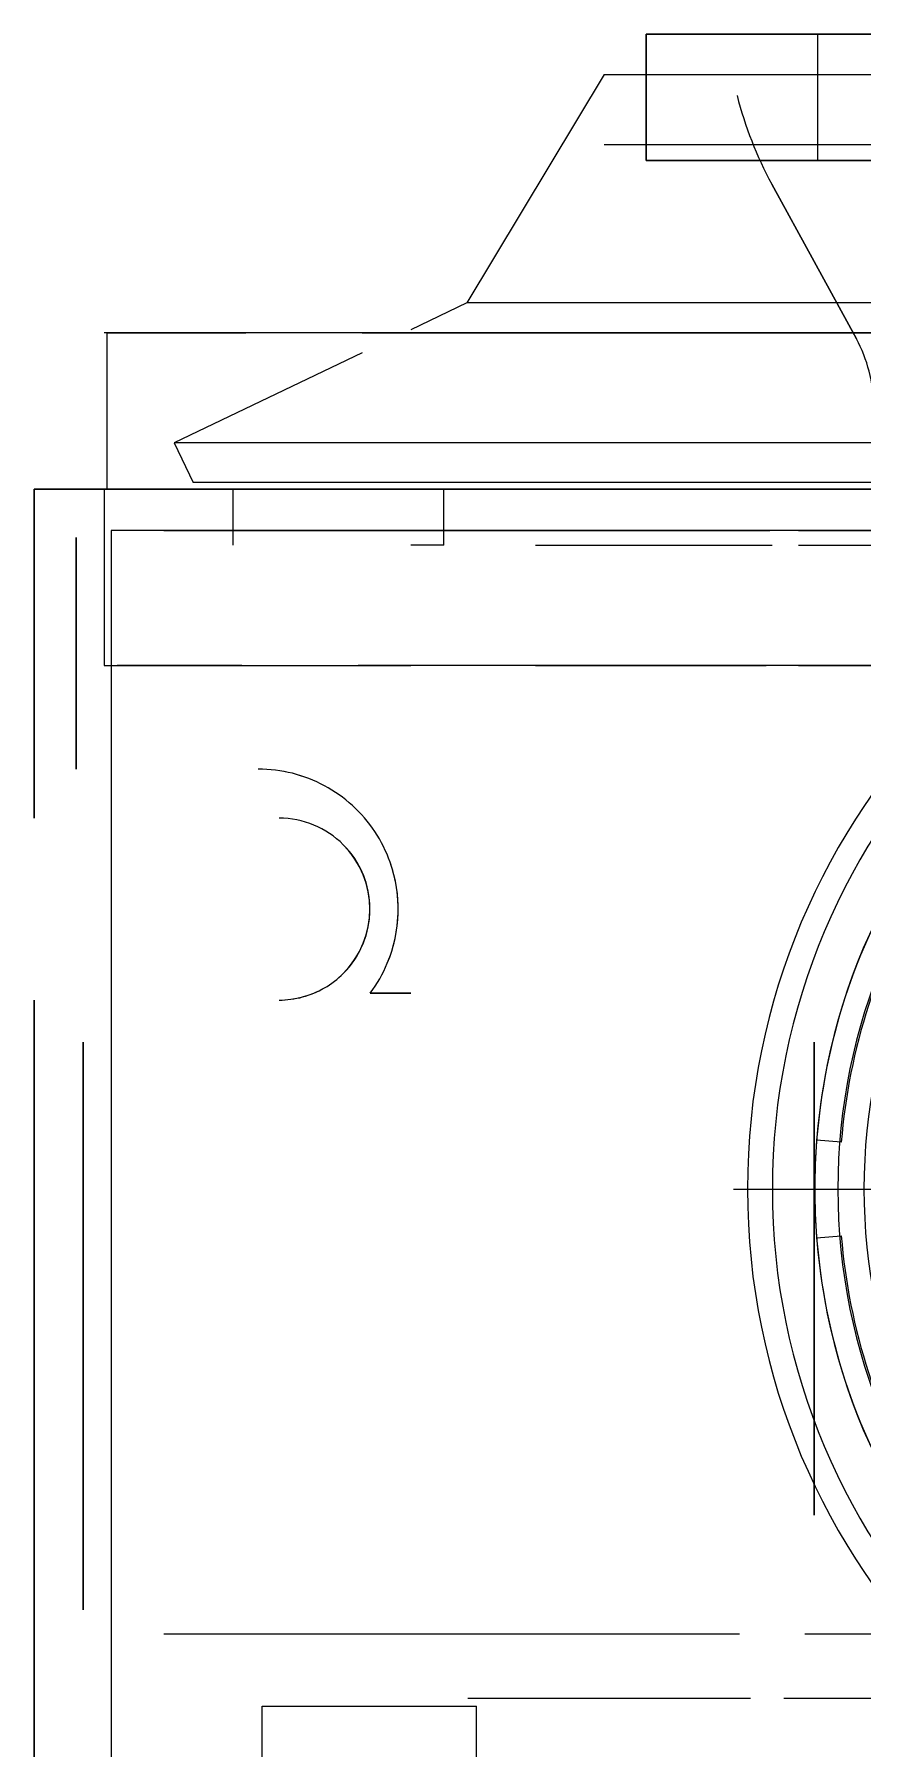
# Model space of a CAD drawing. Header units: metres. Extents: x 147 to 427, y -16 to 162.
# Drawn here: x 317.8347 to 317.8939, y 96.202 to 96.3245 of the extents above; entities that cross this region are included whole.
import ezdxf

# ---------------------------------------------------------------- set-up
doc = ezdxf.new("R2010")
doc.units = ezdxf.units.M
for name, color, linetype, lineweight in [('P-PIPE', 7, 'Continuous', 5), ('P-PIPE-CNTR', 7, 'Continuous', 5), ('P-SANR-FIXT', 7, 'Continuous', 5)]:
    doc.layers.add(name, color=color, linetype=linetype, lineweight=lineweight)

# ---------------------------------------------------------------- blocks, each defined once
blk = doc.blocks.new('Bomba Jacuzzi1 - 15B-T 1_1_2CV TRIF_220_380V _1 1_2CV_-V198-TÉRREO 1_20 - Dependente 1')
at = {"layer": 'P-SANR-FIXT', "color": 254, "lineweight": 15, "true_color": 0xd3d3d3}
for p, q in [((0.1535, 0.1000000000000005), (0.09902800000000002, 0.1000000000000005)), ((0.09902800000000002, 0.1000000000000006), (0.1535, 0.1000000000000006)), ((0.09902800000000002, 0.1000000000000006), (0.1535, 0.1000000000000006)), ((0.19, 0.1000000000000006), (0.186, 0.1000000000000006)), ((0.19, 0.09700000000000056), (0.19, 0.1000000000000005)), ((0.19, 0.1000000000000006), (0.19, 0.09700000000000057)), ((0.19, 0.1000000000000006), (0.19, 0.07683985805347095)), ((0.19, 0.076839858053471), (0.19, 0.1000000000000006)), ((0.1099224000000892, 0.09650000000000053), (0.1505, 0.09650000000000053)), ((0.1505, 0.09650000000000054), (0.1099224000000892, 0.09650000000000054)), ((0.1774, 0.09407160286886143), (0.1774, 0.08498315557454744)), ((0.187056, 0.09073600000000039), (0.187056, 0.08764424577416534)), ((0.187056, 0.09073600000000039), (0.187056, 0.08764424577416494)), ((0.108184, 0.04958119805090864), (0.108184, 0.08764424577416534)), ((0.108184, 0.04958119805090833), (0.108184, 0.08764424577416524)), ((0.09905600000000002, 0.08369963825268044), (0.103056, 0.08369963825268044)), ((0.103056, 0.08369963825268044), (0.103056, 0.07308798808699972)), ((0.193312, 0.006407059882181407), (0.193312, 0.07794228634059976)), ((0.193312, 0.006407059882181957), (0.193312, 0.0779422863406)), ((0.19, 0.01354140730138914), (0.19, 0.07654695548751735)), ((0.19048871739608, 0.006406893536596771), (0.19048871739608, 0.07677364354495243)), ((0.19048871739608, 0.006406893536597314), (0.19048871739608, 0.07677364354495268)), ((0.20117, 0.006283051487931605), (0.20117, 0.07620199585161963)), ((0.187056, 0.02445839976218843), (0.187056, 0.07370833872355578)), ((0.186, 0.07071458168750143), (0.19, 0.07071458168750143)), ((0.1036, 0.04879036790187243), (0.1036, 0.06900000000000042)), ((0.2007431644073421, 0.04122521755382368), (0.2118003561001532, 0.04726891260466791)), ((0.1036, 0.02640515683319187), (0.1036, 0.04641008656544705)), ((0.108184, 0.02450403248065135), (0.108184, 0.04491403440335529)), ((0.108184, 0.02450403248065103), (0.108184, 0.044914034403355))]:
    blk.add_line(p, q, dxfattribs=at)
at = {"layer": 'P-SANR-FIXT', "color": 9, "lineweight": 15, "true_color": 0xc0c0c0}
for p, q in [((0.1535, 0.1000000000000005), (0.09902800000000002, 0.1000000000000005)), ((0.19, 0.1000000000000005), (0.1665, 0.1000000000000005)), ((0.1665, 0.1000000000000006), (0.19, 0.1000000000000006)), ((0.19, 0.1000000000000005), (0.1665, 0.1000000000000005)), ((0.1665, 0.1000000000000006), (0.19, 0.1000000000000006)), ((0.19, 0.0768398580534709), (0.19, 0.1000000000000005)), ((0.19, 0.1000000000000006), (0.19, 0.08577184031214714)), ((0.17, 0.09700000000000056), (0.18655092558022, 0.09700000000000056)), ((0.18655092558022, 0.09700000000000057), (0.17, 0.09700000000000057)), ((0.1870560000001197, 0.09449999999974462), (0.09905600000013966, 0.09449999999974462)), ((0.1900000000001301, 0.09499999999982248), (0.1774000000001503, 0.09499999999982248)), ((0.1774, 0.09500000000000028), (0.1774, 0.09407259980482967)), ((0.1774, 0.09499999993272737), (0.1774, 0.09407160286886139)), ((0.187056, 0.09127999058431739), (0.187056, 0.09450000000000038)), ((0.187056, 0.07370833872355578), (0.187056, 0.09450000000000038)), ((0.19, 0.09500000000000033), (0.19, 0.09479200000000035)), ((0.19, 0.0940716028688613), (0.19, 0.09499999993272738)), ((0.19, 0.09407259980482975), (0.19, 0.09500000000000028)), ((0.19, 0.0848642184391461), (0.19, 0.09479200000000039)), ((0.19, 0.09479200000000042), (0.19, 0.08468412745096936)), ((0.19, 0.09479200000000033), (0.20117, 0.09479200000000033)), ((0.19, 0.09479200000000039), (0.20117, 0.09479200000000039)), ((0.20117, 0.09479200000000032), (0.20117, 0.09500000000000033)), ((0.20117, 0.08468412745096936), (0.20117, 0.09479200000000042)), ((0.20117, 0.09479200000000039), (0.20117, 0.0848642184391461)), ((0.1774, 0.085162875165203), (0.1774, 0.09407259980482967)), ((0.19, 0.09407259980482967), (0.19, 0.085162875165203)), ((0.19, 0.08498315557454744), (0.19, 0.09407160286886143)), ((0.1933120000000725, 0.08999999999987558), (0.1904887173962814, 0.0886505675345623)), ((0.1997420948822672, 0.07654695548737254), (0.1933120000000725, 0.08999999999987558)), ((0.193312, 0.07794228634059976), (0.193312, 0.09000000000000039)), ((0.19048871739608, 0.07677364354495243), (0.19048871739608, 0.08865056753469339)), ((0.186, 0.08577184031214714), (0.19, 0.08577184031214714)), ((0.1774, 0.08516287516520299), (0.1774, 0.0768398580535091)), ((0.19, 0.07683985805350917), (0.19, 0.08516287516520299)), ((0.19, 0.0764959149721646), (0.19, 0.08498315557454747)), ((0.19, 0.08486421843914604), (0.19, 0.07654695548751728)), ((0.19, 0.08468412745096933), (0.19, 0.0762019958516197)), ((0.20117, 0.07654695548751735), (0.20117, 0.08486421843914606)), ((0.20117, 0.07620199585161963), (0.20117, 0.08468412745096932)), ((0.1774, 0.013541407301387), (0.1774, 0.0768398580535091)), ((0.19, 0.0768398580535091), (0.19, 0.013541407301387)), ((0.20117, 0.07654695548751735), (0.20117, 0.006283051487932062)), ((0.2033120000001049, 0.06907799999983581), (0.2013953629257327, 0.07308798808687315)), ((0.2196250000001688, 0.05924999999980027), (0.2033120000001049, 0.06907799999983581)), ((0.203312, 2.379059794325298e-16), (0.203312, 0.06907800000000035)), ((0.203312, 2.484619597875562e-16), (0.203312, 0.06182169567078039)), ((0.214625, 0.05925000000000034), (0.214625, -0.05924999999999967)), ((0.214625, 0.05925000000000034), (0.214625, -0.05924999999999967)), ((0.219625, 0.05925000000000034), (0.219625, 7.527312106958563e-17)), ((0.213487, 0.05625000000000033), (0.213487, 0.00387298334620773)), ((0.2225, 0.05625000000000033), (0.213487, 0.05625000000000033)), ((0.213487, 0.00387298334620773), (0.213487, 0.05624111040866833)), ((0.213487, 0.05624111040866833), (0.2225, 0.05624111040866833)), ((0.2225, 0.00387298334620773), (0.2225, 0.05625000000000033)), ((0.2225, 0.05624111040866833), (0.2225, 0.00387298334620773)), ((0.2118003561001532, 0.0472689126046679), (0.2007431644073421, 0.04122521755382366)), ((0.2225000000001313, 0.04399999999978209), (0.2134870000001091, 0.04399999999978209)), ((0.213487, 0.04400000000000034), (0.213487, -0.04399999999999966)), ((0.213487, 0.04400000000000034), (0.213487, -0.04399999999999966)), ((0.2225, -0.04399999999999966), (0.2225, 0.04400000000000034)), ((0.2225, -0.04399999999999966), (0.2225, 0.04400000000000034)), ((0.213487, -0.04149999999999967), (0.213487, 0.04150000000000035)), ((0.213487, -0.04149999999999967), (0.213487, 0.04150000000000035)), ((0.2225, 0.04150000000000035), (0.2225, -0.04149999999999967)), ((0.2225, 0.04150000000000035), (0.2225, -0.04149999999999967))]:
    blk.add_line(p, q, dxfattribs=at)
at = {"layer": 'P-SANR-FIXT', "color": 254, "lineweight": 15, "true_color": 0xe0e0e0}
for p, q in [((0.103056, 0.1000000000000005), (0.09905600000000002, 0.1000000000000005)), ((0.108184, 0.08764424577416534), (0.108184, 0.09073600000000039)), ((0.108184, 0.08764424577416524), (0.108184, 0.09073600000000039)), ((0.187056, 0.07370833872355599), (0.187056, 0.09127999058431739)), ((0.187056, 0.08764424577416534), (0.187056, 0.0474124431774345)), ((0.187056, 0.08764424577416494), (0.187056, 0.0474124431774332)), ((0.1774, 0.08498315557454748), (0.1774, 0.08430079112551744)), ((0.1774, 0.0789658826021504), (0.1774, 0.07649591497216467)), ((0.19, 0.01354140730138716), (0.19, 0.0764959149721646)), ((0.19, 0.07620199585161963), (0.19, 0.01354140730138907)), ((0.186, 0.07071458168750144), (0.186, 0.07308798808699382)), ((0.19, 0.0135414073013794), (0.19, 0.0730879880869929)), ((0.19, 0.07308798808699382), (0.19, 0.07071458168750144)), ((0.19, 0.07071458168750144), (0.19, 0.01979397966391515)), ((0.187056, 0.0453680000000007), (0.187056, 0.02450403248065162)), ((0.187056, 0.04536799999999939), (0.187056, 0.02450403248065016))]:
    blk.add_line(p, q, dxfattribs=at)
at = {"layer": 'P-SANR-FIXT', "color": 254, "lineweight": 15, "true_color": 0xe9e9e9}
for p, q in [((0.1774, 0.08430079112551744), (0.1774, 0.08300576373112424)), ((0.1774, 0.08300576373112424), (0.1774, 0.0789658826021504)), ((0.154, 0.07308798808696841), (0.154, 0.07598100000000056)), ((0.154, 0.07598100000000058), (0.154, 0.07308798808696843)), ((0.1774, 0.0764959149721646), (0.1774, 0.0730879880870171)), ((0.187056, 0.06682159082212924), (0.187056, 0.07370833872355599)), ((0.103056, 0.07308798808699972), (0.103056, 0.06838664109389146)), ((0.19, 0.07308798808699295), (0.19, 0.01354140730137944)), ((0.19, 0.02920840784928589), (0.19, 0.07308798808699299)), ((0.09905600000000002, 0.06838664109389185), (0.103056, 0.06838664109389185)), ((0.1774, 0.06416004089772076), (0.1774, 0.04766863833695496)), ((0.187056, 0.04725000000000051), (0.187056, 0.06440075186229645)), ((0.1774, 0.04536800000005083), (0.1774, 0.02695925989736053)), ((0.187056, 0.02445839976218872), (0.187056, 0.04546990180777593)), ((0.1505, 0.04425000000000057), (0.1166945764055389, 0.04425000000000057)), ((0.19, 0.03300000000000055), (0.19, 0.04425000000000057)), ((0.19, 0.04425000000000058), (0.19, 0.03300000000000057))]:
    blk.add_line(p, q, dxfattribs=at)
at = {"layer": 'P-SANR-FIXT', "color": 7, "lineweight": 15, "true_color": 0xefefef}
for p, q in [((0.186, 0.0641600408976991), (0.186, 0.04725000000002982)), ((0.186, 0.04536800000003435), (0.186, 0.02898998229859393)), ((0.1166945764055389, 0.04425000000000058), (0.1505, 0.04425000000000058))]:
    blk.add_line(p, q, dxfattribs=at)
for centre, radius, start, end in [((0.1600000000000001, 0.08398100000000057), 0.01, 331.8066894120342, 6.997220299219738e-14), ((0.1600000000000001, 0.08398100000000054), 0.01000000000000002, 345.9033447060166, 359.9999999999994), ((0.16, 0.08250000000000057), 0.006499999999999957, 314.9999999999999, 5.470554052117249e-13), ((0.16, 0.08250000000000059), 0.006499999999999996, 314.9999999999997, 0), ((0.16, 0.08250000000000055), 0.006499999999999996, 314.9999999999997, 0), ((0.1600000000000001, 0.08398100000000054), 0.01000000000000003, 331.8066894120339, 345.9033447060166), ((0.16, 0.08250000000000057), 0.006499999999999996, 210.0000000000002, 225.0000000000001), ((0.16, 0.08250000000000059), 0.006499999999999962, 209.9999999999996, 224.9999999999996), ((0.16, 0.08250000000000055), 0.006499999999999962, 209.9999999999996, 224.9999999999996)]:
    blk.add_arc(centre, radius, start, end, dxfattribs=at)
at = {"layer": 'P-SANR-FIXT', "color": 254, "lineweight": 15, "true_color": 0xe9e9e9}
for centre, radius, start, end in [((0.16, 0.08250000000000057), 0.006499999999999967, 180.0000000000001, 210.0000000000001), ((0.16, 0.08250000000000059), 0.006499999999999978, 180, 209.9999999999997), ((0.16, 0.08250000000000053), 0.006499999999999971, 180, 194.9999999999999), ((0.16, 0.08250000000000055), 0.006499999999999978, 180, 209.9999999999997), ((0.16, 0.08250000000000053), 0.006499999999999964, 315, 6.106664988409952e-13), ((0.16, 0.08250000000000053), 0.006499999999999996, 210.0000000000001, 225), ((0.1600000000000001, 0.08398100000000057), 0.01000000000000001, 303.6133788240688, 331.8066894120342), ((0.1600000000000001, 0.08398100000000054), 0.01000000000000002, 317.7100341180511, 331.8066894120339), ((0.1600000000000001, 0.08398100000000054), 0.01000000000000001, 303.6133788240684, 317.7100341180511), ((0.1600000000000001, 0.08398100000000054), 0.01000000000000002, 233.1301023541548, 247.2267576481375), ((0.1600000000000001, 0.08398100000000057), 0.01000000000000005, 233.1301023541554, 247.226757648138)]:
    blk.add_arc(centre, radius, start, end, dxfattribs=at)
at = {"layer": 'P-SANR-FIXT', "color": 254, "lineweight": 15, "true_color": 0xe0e0e0}
for centre, radius, start, end in [((0.16, 0.08250000000000053), 0.006499999999999967, 194.9999999999999, 210), ((0.16, 0.08250000000000057), 0.006499999999999983, 225, 240.0000000000003), ((0.16, 0.08250000000000059), 0.006499999999999957, 224.9999999999996, 314.9999999999998), ((0.16, 0.08250000000000053), 0.006499999999999977, 225, 314.9999999999999), ((0.16, 0.08250000000000055), 0.006499999999999957, 224.9999999999996, 314.9999999999998), ((0.16, 0.08250000000000057), 0.006499999999999977, 240.0000000000003, 314.9999999999999), ((0.1600000000000001, 0.08398100000000054), 0.01, 247.2267576481375, 261.3234129421201), ((0.1600000000000001, 0.08398100000000057), 0.01000000000000004, 247.2267576481379, 289.5167235300861), ((0.1600000000000001, 0.08398100000000054), 0.01000000000000003, 289.5167235300855, 303.6133788240684), ((0.1600000000000001, 0.08398100000000057), 0.01000000000000002, 289.5167235300862, 303.6133788240688), ((0.1600000000000001, 0.08398100000000054), 0.01000000000000001, 261.3234129421201, 289.5167235300855), ((0.1959469999999957, 0.05000000000001274), 0.01000000000001223, 270.0000000000235, 298.6603541523691)]:
    blk.add_arc(centre, radius, start, end, dxfattribs=at)
at = {"layer": 'P-SANR-FIXT', "color": 9, "lineweight": 15, "true_color": 0xc0c0c0}
blk.add_arc((0.2247500000000707, 0.02357699999980719), 0.02700000000020424, 104.2175021997484, 118.6603541523695, dxfattribs=at)
at = {"layer": 'P-SANR-FIXT', "color": 254, "lineweight": 15, "true_color": 0xd3d3d3}
for centre, radius, start, end in [((0.2247500000000707, 0.0235769999998072), 0.02700000000020421, 104.2175021997488, 118.6603541523699), ((0.1959469999999957, 0.05000000000001273), 0.01000000000001223, 270.0000000000238, 298.6603541523697)]:
    blk.add_arc(centre, radius, start, end, dxfattribs=at)
blk = doc.blocks.new('AF_Soldavel_Uniao - Standard-V206-TÉRREO 1_20 - Dependente 1')
at = {"layer": 'P-PIPE', "color": 4, "lineweight": 15, "true_color": 0x00ffff}
for p, q in [((149.5328222662919, 96.2832204922911), (149.5324099444893, 96.28493974059516)), ((149.5328222662919, 96.2832204922911), (149.5324099444893, 96.28493974059516)), ((149.5530260346183, 96.28493974059516), (149.5526137128157, 96.2832204922911)), ((149.5530260346183, 96.28493974059516), (149.5526137128157, 96.2832204922911)), ((149.5257936532354, 96.28278997725076), (149.5264706266881, 96.28115671948046)), ((149.5257936532354, 96.28278997725076), (149.5264706266881, 96.28115671948046)), ((149.5589653524194, 96.28115671948046), (149.5596423258721, 96.28278997725076)), ((149.5589653524194, 96.28115671948046), (149.5596423258721, 96.28278997725076)), ((149.5104590101071, 96.26952359909222), (149.5091148859635, 96.27067214351304)), ((149.5104590101071, 96.26952359909222), (149.5091148859635, 96.27067214351304)), ((149.5763210931441, 96.27067214351304), (149.5749769690005, 96.26952359909222)), ((149.5763210931441, 96.27067214351304), (149.5749769690005, 96.26952359909222)), ((149.5050257930891, 96.2650439900096), (149.5065334809477, 96.26412057172894)), ((149.5050257930891, 96.2650439900096), (149.5065334809477, 96.26412057172894)), ((149.5004175876286, 96.24529778754557), (149.4986550708817, 96.24543692315194)), ((149.5004175876286, 96.24529778754557), (149.4986550708817, 96.24543692315194)), ((149.4986550708817, 96.23848014283388), (149.5004175876286, 96.23861927844025)), ((149.4986550708817, 96.23848014283388), (149.5004175876286, 96.23861927844025)), ((149.5065334809477, 96.21979649425688), (149.5050257930891, 96.2188730759762)), ((149.5065334809477, 96.21979649425688), (149.5050257930891, 96.2188730759762)), ((149.5091148859635, 96.2132449224728), (149.5104590101071, 96.21439346689358)), ((149.5091148859635, 96.2132449224728), (149.5104590101071, 96.21439346689358)), ((149.5749769690005, 96.21439346689358), (149.5763210931441, 96.2132449224728)), ((149.5749769690005, 96.21439346689358), (149.5763210931441, 96.2132449224728)), ((149.5264706266881, 96.20276034650537), (149.5257936532354, 96.20112708873506)), ((149.5264706266881, 96.20276034650537), (149.5257936532354, 96.20112708873506)), ((149.5596423258721, 96.20112708873506), (149.5589653524194, 96.20276034650537)), ((149.5596423258722, 96.20112708873506), (149.5589653524194, 96.20276034650537)), ((149.5324099444893, 96.19897732539064), (149.5328222662919, 96.20069657369476)), ((149.5324099444893, 96.19897732539064), (149.5328222662919, 96.20069657369476)), ((149.5526137128157, 96.20069657369476), (149.5530260346183, 96.19897732539064)), ((149.5526137128157, 96.20069657369476), (149.5530260346183, 96.19897732539064))]:
    blk.add_line(p, q, dxfattribs=at)
for radius, start, end in [(0.04420000000001778, 90, 269.9999999999996), (0.04419999999999809, 90, 103.486349230046), (0.04420000000000069, 30.00000000001039, 90), (0.04420000000001778, 76.513650769993, 90), (0.04420000000000095, 103.4863492300432, 112.513650769967), (0.04243199999999919, 76.51365076998142, 103.4863492300186), (0.04243199999999919, 76.51365076998142, 103.4863492300186), (0.04419999999999146, 67.48634923002543, 76.51365076998785), (0.04420000000000861, 112.5136507699731, 139.4863492300066), (0.04420000000000095, 40.51365076999836, 67.48634923003048), (0.0424319999999966, 112.513650769979, 139.4863492300352), (0.0424319999999966, 112.513650769979, 139.4863492300352), (0.04243199999999826, 40.51365076999744, 67.48634923002656), (0.04243200000001986, 40.51365076998692, 67.48634923003688), (0.03069999999999595, 90, 135), (0.03069999999999595, 90, 135), (0.03069999999999595, 90, 135), (0.0306999999999929, 90, 135), (0.03070000000001281, 15.00000000000395, 90), (0.03070000000001281, 15.00000000000395, 90), (0.03070000000001281, 15.00000000000395, 90), (0.03069999999999595, 14.99999999999583, 90), (0.04420000000000135, 139.4863492300066, 148.5136507699927), (0.04420000000000861, 31.48634923000728, 40.51365076999345), (0.04419999999999625, 148.5136507699933, 175.4863492299956), (0.0424320000000037, 148.5136507699917, 175.4863492300137), (0.0424320000000037, 148.5136507699917, 175.4863492300137), (0.0307000000000024, 150.0000000000104, 269.9999999999996), (0.0307000000000024, 150.0000000000104, 269.9999999999996), (0.0307000000000024, 150.0000000000104, 269.9999999999996), (0.03069999999999595, 150.0000000000146, 269.9999999999996), (0.04419999999999625, 175.4863492299956, 184.513650770004), (0.02499999999999454, 180, 194.9999999999975), (0.02500000000000568, 180, 195.0000000000056), (0.02500000000000568, 180, 195.0000000000056), (0.02499999999999454, 180, 194.9999999999975), (0.04420000000000135, 184.5136507700034, 211.4863492300183), (0.0424319999999998, 184.5136507699854, 211.4863492300051), (0.0424319999999998, 184.5136507699854, 211.4863492300051), (0.02499999999999454, 329.9999999999837, 345.0000000000018), (0.02499999999998652, 329.9999999999907, 345.0000000000059), (0.02499999999998652, 329.9999999999907, 345.0000000000059), (0.02499999999999454, 329.9999999999837, 345.0000000000018), (0.03069999999999595, 269.9999999999996, 345.0000000000039), (0.03069999999999595, 269.9999999999996, 345.0000000000039), (0.03069999999999595, 269.9999999999996, 345.0000000000039), (0.03070000000001281, 269.9999999999996, 344.9999999999957), (0.02499999999999618, 299.9999999999874, 314.9999999999997), (0.02499999999998652, 299.9999999999945, 315.0000000000078), (0.02499999999998652, 299.9999999999945, 315.0000000000078), (0.02499999999999618, 299.9999999999874, 314.9999999999997), (0.04420000000001778, 269.9999999999996, 329.9999999999842), (0.04420000000000861, 211.486349230028, 220.513650769985), (0.04420000000000135, 319.486349230025, 328.5136507699809), (0.04243200000001986, 220.5136507700022, 247.48634923003), (0.04243200000001986, 220.5136507700022, 247.48634923003), (0.0424319999999966, 292.5136507699797, 319.4863492300115), (0.0424319999999966, 292.5136507699797, 319.4863492300115), (0.04420000000000095, 220.5136507699875, 247.4863492300326), (0.04420000000000861, 292.5136507699684, 319.4863492300143), (0.04419999999999809, 247.4863492300218, 256.5136507699538), (0.04420000000001183, 283.4863492300027, 292.5136507700007), (0.04243199999999919, 256.5136507699796, 283.4863492300197), (0.04243199999999919, 256.5136507699796, 283.4863492300197), (0.04420000000001778, 256.5136507699611, 269.9999999999996), (0.04419999999999146, 269.9999999999996, 283.4863492300116)]:
    blk.add_arc((149.5427179895538, 96.24195853299291), radius, start, end, dxfattribs=at)
blk = doc.blocks.new('AF_Soldavel_Valvula de Retencao - Soldável - 50 mm-3999613-TÉRREO 1_20 - Dependente 1')
at = {"layer": 'P-PIPE', "color": 4, "lineweight": 15, "true_color": 0x00ffff}
for centre, radius, start, end in [((149.5427179895538, 96.2419585329929), 0.04901000000000977, 90, 269.9999999999996), ((149.5427179895538, 96.2419585329929), 0.04901000000000977, 90, 269.9999999999996), ((149.5427179895538, 96.2419585329929), 0.04901000000000363, 30.00000000000415, 90), ((149.5427179895538, 96.2419585329929), 0.04901000000000977, 30.00000000001134, 90), ((149.5427179895538, 96.24195853299298), 0.04722999999916055, 90, 269.9999999999996), ((149.5427179895538, 96.2419585329929), 0.04723000000001321, 90, 269.9999999999996), ((149.5427179895538, 96.24195853299298), 0.04723000000083744, 30.75838893823045, 90), ((149.5427179895538, 96.2419585329929), 0.04722999999998478, 30.75873572851567, 90), ((149.5427179895538, 96.2419585329929), 0.04255000000000564, 90, 269.9999999999996), ((149.5427179895538, 96.2419585329929), 0.04255000000000564, 30.00000000001085, 90), ((149.5427179895538, 96.2419585329929), 0.04068000000000893, 90, 269.9999999999996), ((149.5427179895538, 96.2419585329929), 0.04068000000000893, 90, 269.9999999999996), ((149.5427179895538, 96.2419585329929), 0.04068000000000893, 30.00000000001405, 90), ((149.5427179895538, 96.2419585329929), 0.04068000000000893, 30.00000000001405, 90), ((149.5427179895538, 96.2419585329929), 0.03052000000000274, 90, 135), ((149.5427179895538, 96.2419585329929), 0.03052000000000274, 90, 135), ((149.5427179895538, 96.2419585329929), 0.03051999999999566, 90, 135), ((149.5427179895538, 96.2419585329929), 0.03052000000000016, 90, 130.0000000000274), ((149.5427179895538, 96.2419585329929), 0.03051999999999566, 15.0000000000024, 90), ((149.5427179895538, 96.2419585329929), 0.03051999999999566, 15.0000000000024, 90), ((149.5427179895538, 96.2419585329929), 0.03051999999999566, 9.999999999991166, 90), ((149.5427179895538, 96.2419585329929), 0.03052000000000495, 15.0000000000024, 90), ((149.5427179895538, 96.2419585329929), 0.02500000000000568, 90, 104.9999999999894), ((149.5427179895538, 96.2419585329929), 0.02499999999999454, 90, 104.9999999999973), ((149.5427179895538, 96.2419585329929), 0.02499999999999454, 75.00000000000274, 90), ((149.5427179895538, 96.2419585329929), 0.02499999999997726, 74.99999999999433, 90), ((149.5427179895538, 96.2419585329929), 0.03051999999999566, 150.0000000000182, 269.9999999999996), ((149.5427179895538, 96.2419585329929), 0.03051999999999566, 150.0000000000182, 269.9999999999996), ((149.5427179895538, 96.2419585329929), 0.03051999999999566, 150.0000000000182, 269.9999999999996), ((149.5427179895538, 96.2419585329929), 0.03052000000001958, 150.0000000000025, 269.9999999999996), ((149.5427179895538, 96.24195853299278), 0.02500000000000568, 180, 195.0000000000056), ((149.5427179895538, 96.2419585329929), 0.02500000000000568, 180, 195.0000000000056), ((149.5427179895538, 96.2419585329929), 0.02499999999999454, 180, 194.9999999999896), ((149.5427179895538, 96.24195853299278), 0.02499999999999454, 180, 194.9999999999817), ((149.5427179895538, 96.2419585329929), 0.03052000000000564, 269.9999999999996, 349.9999999999785), ((149.5427179895538, 96.2419585329929), 0.02499999999998652, 299.9999999999904, 345.000000000013), ((149.5427179895538, 96.2419585329929), 0.02499999999999454, 299.9999999999711, 345.0000000000018), ((149.5427179895538, 96.24195853299278), 0.02499999999998652, 330.0000000000363, 345.000000000016), ((149.5427179895538, 96.24195853299278), 0.02499999999999454, 330.0000000000119, 345.0000000000018), ((149.5427179895538, 96.2419585329929), 0.03052000000000495, 269.9999999999996, 344.9999999999972), ((149.5427179895538, 96.2419585329929), 0.03052000000000495, 269.9999999999996, 344.9999999999972), ((149.5427179895538, 96.2419585329929), 0.03051999999999566, 269.9999999999996, 344.9999999999972), ((149.5427179895538, 96.24195853299278), 0.02499999999998652, 300.0000000000015, 315.0000000000159), ((149.5427179895538, 96.24195853299278), 0.02499999999999618, 299.9999999999874, 314.9999999999997), ((149.5427179895538, 96.2419585329929), 0.04068000000000231, 269.9999999999996, 329.9999999999943), ((149.5427179895538, 96.2419585329929), 0.04068000000000231, 269.9999999999996, 329.9999999999943), ((149.5427179895538, 96.2419585329929), 0.04254999999999169, 269.9999999999996, 329.999999999996), ((149.5427179895538, 96.2419585329929), 0.04722999999999841, 269.9999999999996, 329.1485223883072), ((149.5427179895538, 96.24195853299298), 0.04723000000084462, 269.9999999999996, 329.1483520525941), ((149.5427179895538, 96.2419585329929), 0.04901000000000977, 269.9999999999996, 329.9999999999955), ((149.5427179895538, 96.2419585329929), 0.04901000000000363, 269.9999999999996, 329.9999999999955)]:
    blk.add_arc(centre, radius, start, end, dxfattribs=at)

msp = doc.modelspace()

# ---------------------------------------------------------------- linework, layer by layer
at = {"layer": 'P-PIPE-CNTR', "color": 4, "lineweight": 15, "true_color": 0x00ffff}
for p, q in [((317.884672601594, 96.24195853299291), (317.9138396738705, 96.24195853299291)), ((317.884672601594, 96.24195853299291), (317.9138396738705, 96.24195853299291)), ((317.884672601594, 96.24195853299278), (317.9138396738707, 96.24195853299278))]:
    msp.add_line(p, q, dxfattribs=at)

# ---------------------------------------------------------------- block references
at = {"layer": 'P-PIPE', "color": 4, "lineweight": 15, "true_color": 0x00ffff}
for name in ['AF_Soldavel_Valvula de Retencao - Soldável - 50 mm-3999613-TÉRREO 1_20 - Dependente 1', 'AF_Soldavel_Uniao - Standard-V206-TÉRREO 1_20 - Dependente 1']:
    msp.add_blockref(name, (168.3919546120403, 0), dxfattribs=at)
at = {"layer": 'P-SANR-FIXT', "color": 254, "lineweight": 15, "true_color": 0xd3d3d3, "rotation": 89.99999999999915}
msp.add_blockref('Bomba Jacuzzi1 - 15B-T 1_1_2CV TRIF_220_380V _1 1_2CV_-V198-TÉRREO 1_20 - Dependente 1', (317.9346726015941, 96.10195853299291), dxfattribs=at)

doc.saveas('drawing.dxf')
